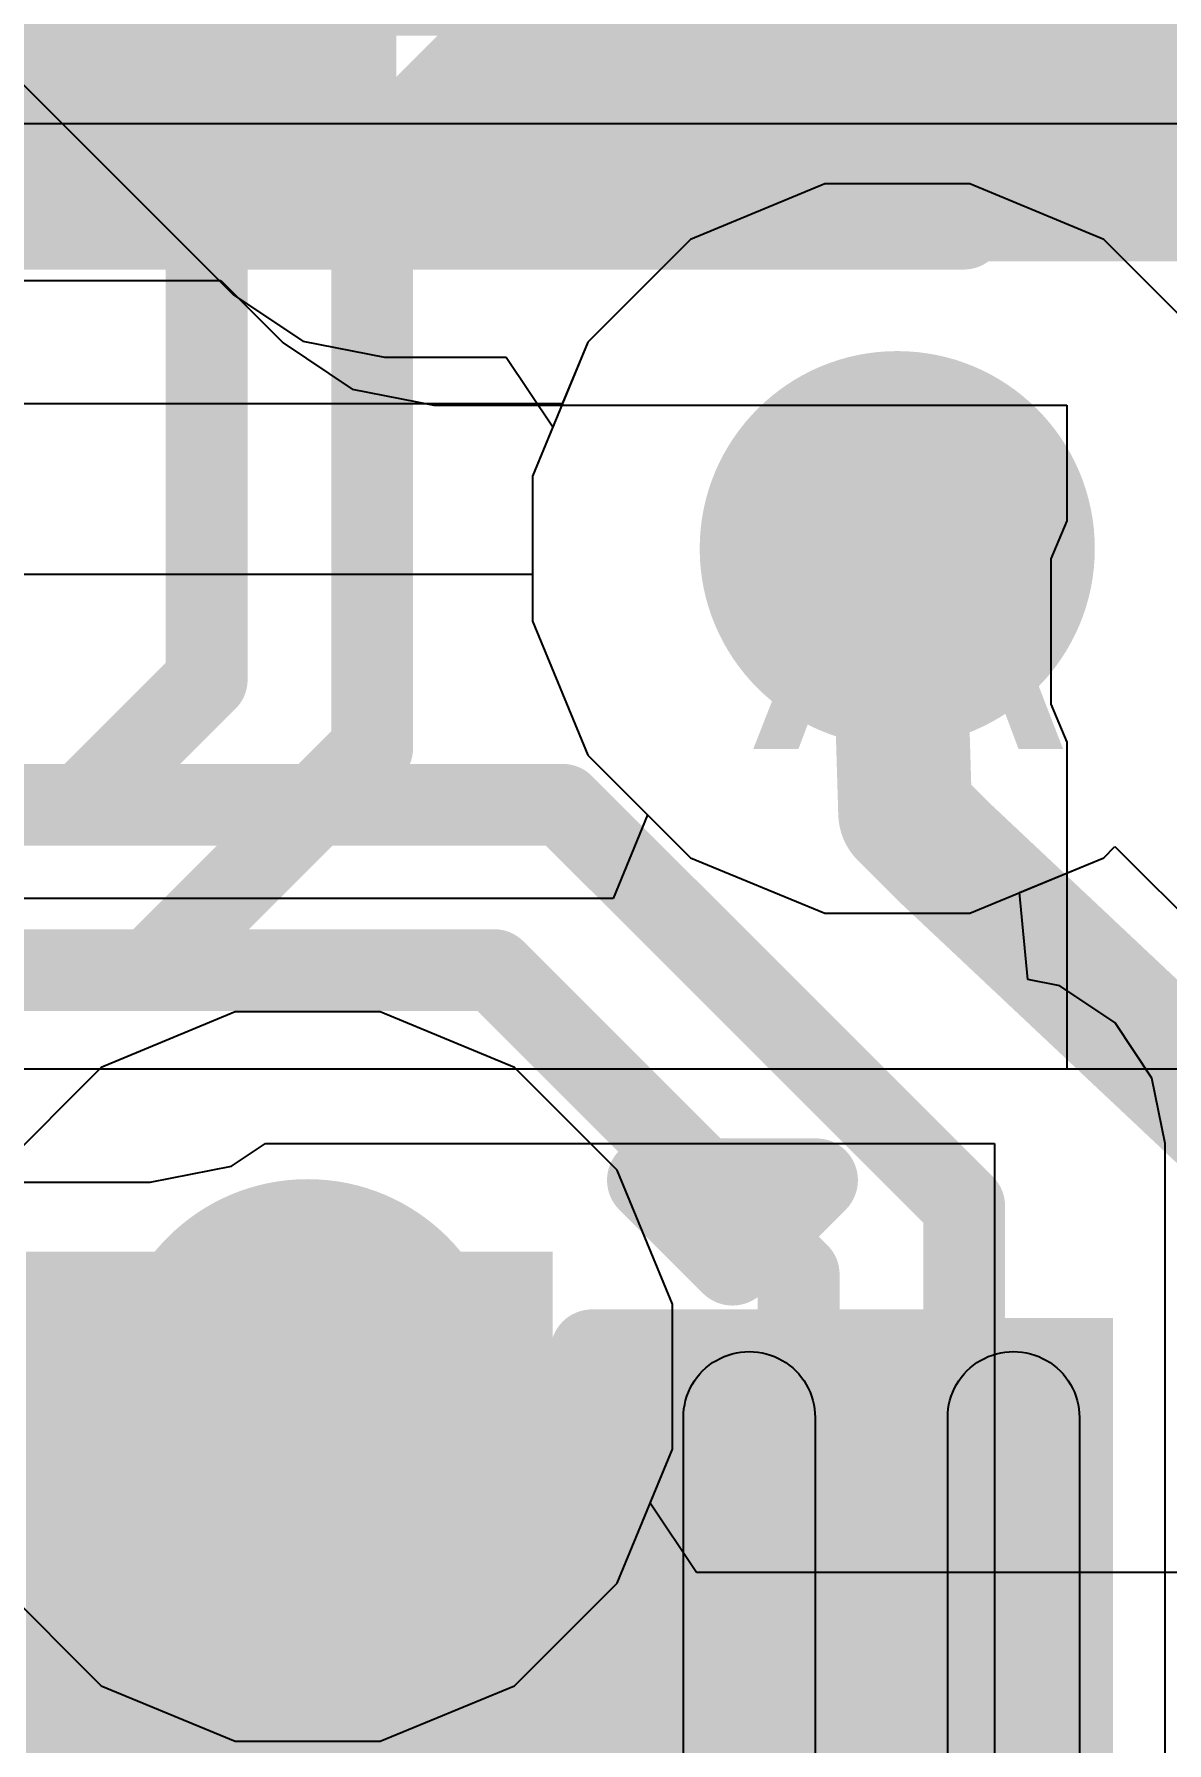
# Model space of a CAD drawing. Header units: inches. Extents: x 0 to 5271, y 0 to 5417.
# Drawn here: x 108.673 to 110.393, y 87.526 to 90.122 of the extents above; entities that cross this region are included whole.
import ezdxf

# ---------------------------------------------------------------- set-up
doc = ezdxf.new("R2010")
doc.units = ezdxf.units.IN
for name, color, linetype in [('Bottom Layer', 5, 'Continuous'), ('Bottom Overlay', 54, 'Continuous'), ('Bottom Paste', 16, 'Continuous'), ('Bottom Solder', 6, 'Continuous'), ('Drill Drawing', 1, 'Continuous'), ('L2_GND1', 16, 'Continuous'), ('L3_SIG1', 76, 'Continuous'), ('L4_PWR', 90, 'Continuous'), ('L5_GND2', 156, 'Continuous'), ('L6_SIG2', 130, 'Continuous'), ('L7_GND3', 216, 'Continuous'), ('Top Layer', 1, 'Continuous'), ('Top Overlay', 2, 'Continuous'), ('Top Paste', 8, 'Continuous'), ('Top Solder', 216, 'Continuous'), ('Via Holes', 16, 'Continuous')]:
    doc.layers.add(name, color=color, linetype=linetype)
doc.styles.add('Arial', font='', dxfattribs={"height": 0.2})
doc.styles.get('Arial').set_extended_font_data('Arial')

# ---------------------------------------------------------------- blocks, each defined once
blk = doc.blocks.new('WQFN_40_EP_5X5__B_417')
at = {"layer": 'Bottom Layer'}
for points in [[(-2.0993, -1.2995), (-2.0993, -1.4995), (-2.8993, -1.4995), (-2.8993, -1.2995)], [(-2.0993, -1.7009), (-2.0993, -1.9009), (-2.8993, -1.9009), (-2.8993, -1.7009)]]:
    blk.add_hatch(color=5, dxfattribs=at).paths.add_polyline_path(points)
at = {"layer": 'Bottom Solder'}
for points in [[(-2.0485, -1.2487), (-2.0485, -1.5503), (-2.9501, -1.5503), (-2.9501, -1.2487)], [(-2.0485, -1.6501), (-2.0485, -1.9517), (-2.9501, -1.9517), (-2.9501, -1.6501)]]:
    blk.add_hatch(color=6, dxfattribs=at).paths.add_polyline_path(points)
at = {"layer": 'Bottom Overlay'}
for points in [[(-3.1597, -1.9533, 0.127, 0.127, 0), (-3.1597, -1.6993, 0.127, 0.127, 0)], [(-3.0327, -1.8263, 0.127, 0.127, 0), (-3.1597, -1.6993, 0.127, 0.127, 0)], [(-3.1597, -1.9533, 0.127, 0.127, 0), (-3.0327, -1.8263, 0.127, 0.127, 0)], [(-2.5731, -2.5729, 0.127, 0.127, 0), (-2.5731, -2.0728, 0.127, 0.127, 0)], [(-2.073, -2.5729, 0.127, 0.127, 0), (-2.5731, -2.5729, 0.127, 0.127, 0)]]:
    blk.add_lwpolyline(points, format="xyseb", dxfattribs=at)
for points in [[(-3.1915, -1.6993, 0.0635, 0.0635, 1), (-3.128, -1.6993, 0.0635, 0.0635, 1)], [(-3.1915, -1.6993, 0.0635, 0.0635, 1), (-3.128, -1.6993, 0.0635, 0.0635, 1)], [(-3.0645, -1.8263, 0.0635, 0.0635, 1), (-3.001, -1.8263, 0.0635, 0.0635, 1)], [(-3.0645, -1.8263, 0.0635, 0.0635, 1), (-3.001, -1.8263, 0.0635, 0.0635, 1)], [(-3.1915, -1.9533, 0.0635, 0.0635, 1), (-3.128, -1.9533, 0.0635, 0.0635, 1)], [(-3.1915, -1.9533, 0.0635, 0.0635, 1), (-3.128, -1.9533, 0.0635, 0.0635, 1)], [(-2.6049, -2.0728, 0.0635, 0.0635, 1), (-2.5414, -2.0728, 0.0635, 0.0635, 1)], [(-2.6049, -2.5729, 0.0635, 0.0635, 1), (-2.5414, -2.5729, 0.0635, 0.0635, 1)], [(-2.6049, -2.5729, 0.0635, 0.0635, 1), (-2.5414, -2.5729, 0.0635, 0.0635, 1)]]:
    blk.add_lwpolyline(points, format="xyseb", close=True, dxfattribs=at)
at = {"layer": 'Bottom Paste'}
for p, q in [((-2.8653, -1.3244), (-2.8602, -1.3202)), ((-2.8602, -1.3202), (-2.8549, -1.3164)), ((-2.8549, -1.3164), (-2.8493, -1.3129)), ((-2.8493, -1.3129), (-2.8436, -1.3099)), ((-2.8436, -1.3099), (-2.8376, -1.3072)), ((-2.8376, -1.3072), (-2.8315, -1.3048)), ((-2.8315, -1.3048), (-2.8252, -1.3029)), ((-2.8252, -1.3029), (-2.8189, -1.3015)), ((-2.8189, -1.3015), (-2.8124, -1.3004)), ((-2.8124, -1.3004), (-2.8059, -1.2997)), ((-2.8059, -1.2997), (-2.7994, -1.2995)), ((-2.7994, -1.2995), (-2.1994, -1.2995)), ((-2.889, -1.3553), (-2.886, -1.3496)), ((-2.886, -1.3496), (-2.8825, -1.344)), ((-2.8825, -1.344), (-2.8787, -1.3387)), ((-2.8787, -1.3387), (-2.8745, -1.3336)), ((-2.8745, -1.3336), (-2.8701, -1.3288)), ((-2.8701, -1.3288), (-2.8653, -1.3244)), ((-2.8974, -1.38), (-2.896, -1.3737)), ((-2.896, -1.3737), (-2.8941, -1.3674)), ((-2.8941, -1.3674), (-2.8917, -1.3613)), ((-2.8917, -1.3613), (-2.889, -1.3553)), ((-2.8994, -1.3995), (-2.8992, -1.393)), ((-2.8992, -1.4061), (-2.8994, -1.3995)), ((-2.8992, -1.393), (-2.8985, -1.3865)), ((-2.8985, -1.3865), (-2.8974, -1.38)), ((-2.8985, -1.4126), (-2.8992, -1.4061)), ((-2.8974, -1.419), (-2.8985, -1.4126)), ((-2.896, -1.4254), (-2.8974, -1.419)), ((-2.8941, -1.4317), (-2.896, -1.4254)), ((-2.8917, -1.4378), (-2.8941, -1.4317)), ((-2.889, -1.4438), (-2.8917, -1.4378)), ((-2.886, -1.4495), (-2.889, -1.4438)), ((-2.8825, -1.4551), (-2.886, -1.4495)), ((-2.8787, -1.4604), (-2.8825, -1.4551)), ((-2.8745, -1.4655), (-2.8787, -1.4604)), ((-2.8701, -1.4703), (-2.8745, -1.4655)), ((-2.8653, -1.4747), (-2.8701, -1.4703)), ((-2.8602, -1.4789), (-2.8653, -1.4747)), ((-2.8549, -1.4827), (-2.8602, -1.4789)), ((-2.8494, -1.4862), (-2.8549, -1.4827)), ((-2.8436, -1.4892), (-2.8494, -1.4862)), ((-2.8376, -1.4919), (-2.8436, -1.4892)), ((-2.8315, -1.4942), (-2.8376, -1.4919)), ((-2.8252, -1.4961), (-2.8315, -1.4942)), ((-2.8189, -1.4976), (-2.8252, -1.4961)), ((-2.8124, -1.4987), (-2.8189, -1.4976)), ((-2.8059, -1.4993), (-2.8124, -1.4987)), ((-2.7994, -1.4995), (-2.8059, -1.4993)), ((-2.1994, -1.4995), (-2.7994, -1.4995)), ((-2.8493, -1.7142), (-2.8436, -1.7112)), ((-2.8436, -1.7112), (-2.8376, -1.7085)), ((-2.8376, -1.7085), (-2.8315, -1.7062)), ((-2.8315, -1.7062), (-2.8252, -1.7043)), ((-2.8252, -1.7043), (-2.8189, -1.7028)), ((-2.8189, -1.7028), (-2.8124, -1.7017)), ((-2.8124, -1.7017), (-2.8059, -1.7011)), ((-2.8059, -1.7011), (-2.7994, -1.7009)), ((-2.7994, -1.7009), (-2.1994, -1.7009)), ((-2.8787, -1.74), (-2.8745, -1.7349)), ((-2.8745, -1.7349), (-2.8701, -1.7301)), ((-2.8701, -1.7301), (-2.8653, -1.7257)), ((-2.8653, -1.7257), (-2.8602, -1.7215)), ((-2.8602, -1.7215), (-2.8549, -1.7177)), ((-2.8549, -1.7177), (-2.8493, -1.7142)), ((-2.8941, -1.7687), (-2.8917, -1.7626)), ((-2.8917, -1.7626), (-2.889, -1.7566)), ((-2.889, -1.7566), (-2.886, -1.7509)), ((-2.886, -1.7509), (-2.8825, -1.7453)), ((-2.8825, -1.7453), (-2.8787, -1.74)), ((-2.8992, -1.7943), (-2.8985, -1.7878)), ((-2.8985, -1.7878), (-2.8974, -1.7814)), ((-2.8974, -1.7814), (-2.896, -1.775)), ((-2.896, -1.775), (-2.8941, -1.7687)), ((-2.8994, -1.8009), (-2.8992, -1.7943)), ((-2.8992, -1.8074), (-2.8994, -1.8009)), ((-2.8985, -1.8139), (-2.8992, -1.8074)), ((-2.8974, -1.8204), (-2.8985, -1.8139)), ((-2.896, -1.8267), (-2.8974, -1.8204)), ((-2.8941, -1.833), (-2.896, -1.8267)), ((-2.8917, -1.8391), (-2.8941, -1.833)), ((-2.889, -1.8451), (-2.8917, -1.8391)), ((-2.886, -1.8508), (-2.889, -1.8451)), ((-2.8825, -1.8564), (-2.886, -1.8508)), ((-2.8787, -1.8617), (-2.8825, -1.8564)), ((-2.8745, -1.8668), (-2.8787, -1.8617)), ((-2.8701, -1.8716), (-2.8745, -1.8668)), ((-2.8653, -1.876), (-2.8701, -1.8716)), ((-2.8602, -1.8802), (-2.8653, -1.876)), ((-2.8549, -1.884), (-2.8602, -1.8802)), ((-2.8494, -1.8875), (-2.8549, -1.884)), ((-2.8436, -1.8905), (-2.8494, -1.8875)), ((-2.8376, -1.8932), (-2.8436, -1.8905)), ((-2.8315, -1.8956), (-2.8376, -1.8932)), ((-2.8252, -1.8975), (-2.8315, -1.8956)), ((-2.8189, -1.8989), (-2.8252, -1.8975)), ((-2.8124, -1.9), (-2.8189, -1.8989)), ((-2.8059, -1.9007), (-2.8124, -1.9)), ((-2.7994, -1.9009), (-2.8059, -1.9007)), ((-2.1994, -1.9009), (-2.7994, -1.9009))]:
    blk.add_line(p, q, dxfattribs=at)
blk = doc.blocks.new('HR911130C_519')
at = {"layer": 'Top Overlay'}
blk.add_lwpolyline([(-8.001, -8.5694, 0.127, 0.127, 0), (8.001, -8.5694, 0.127, 0.127, 0)], format="xyseb", dxfattribs=at)
blk = doc.blocks.new('DFN1006_2L__B_555')
at = {"layer": 'Bottom Layer'}
for points in [[(-0.7, 0.33), (-0.15, 0.33), (-0.15, -0.33), (-0.7, -0.33)], [(0.15, 0.33), (0.7, 0.33), (0.7, -0.33), (0.15, -0.33)]]:
    blk.add_hatch(color=5, dxfattribs=at).paths.add_polyline_path(points)
at = {"layer": 'Bottom Overlay'}
blk.add_hatch(color=54, dxfattribs=at).paths.add_polyline_path([(-1.1435, -0.5081), (-0.8133, -0.5081), (-0.8133, 0.5079), (-1.1435, 0.5079)])
at = {"layer": 'Bottom Paste'}
for points in [[(-0.7, 0.33), (-0.15, 0.33), (-0.15, -0.33), (-0.7, -0.33)], [(0.15, 0.33), (0.7, 0.33), (0.7, -0.33), (0.15, -0.33)]]:
    blk.add_hatch(color=16, dxfattribs=at).paths.add_polyline_path(points)
at = {"layer": 'Bottom Solder'}
for points in [[(-0.8016, 0.4316), (-0.0484, 0.4316), (-0.0484, -0.4316), (-0.8016, -0.4316)], [(0.0484, 0.4316), (0.8016, 0.4316), (0.8016, -0.4316), (0.0484, -0.4316)]]:
    blk.add_hatch(color=6, dxfattribs=at).paths.add_polyline_path(points)
at = {"layer": 'Bottom Overlay'}
for points in [[(0.8128, 0.4572, 0.127, 0.127, 0), (-0.8128, 0.4572, 0.127, 0.127, 0)], [(-0.8128, 0.4572, 0.127, 0.127, 0), (-0.8128, -0.4572, 0.127, 0.127, 0)], [(0.8128, 0.4572, 0.127, 0.127, 0), (0.8128, -0.4572, 0.127, 0.127, 0)], [(0.8128, -0.4572, 0.127, 0.127, 0), (-0.8128, -0.4572, 0.127, 0.127, 0)]]:
    blk.add_lwpolyline(points, format="xyseb", dxfattribs=at)
for points in [[(-0.8445, 0.4572, 0.0635, 0.0635, 1), (-0.781, 0.4572, 0.0635, 0.0635, 1)], [(-0.8445, 0.4572, 0.0635, 0.0635, 1), (-0.781, 0.4572, 0.0635, 0.0635, 1)], [(0.7811, 0.4572, 0.0635, 0.0635, 1), (0.8446, 0.4572, 0.0635, 0.0635, 1)], [(0.7811, 0.4572, 0.0635, 0.0635, 1), (0.8446, 0.4572, 0.0635, 0.0635, 1)], [(-0.8445, -0.4572, 0.0635, 0.0635, 1), (-0.781, -0.4572, 0.0635, 0.0635, 1)], [(-0.8445, -0.4572, 0.0635, 0.0635, 1), (-0.781, -0.4572, 0.0635, 0.0635, 1)], [(0.7811, -0.4572, 0.0635, 0.0635, 1), (0.8446, -0.4572, 0.0635, 0.0635, 1)], [(0.7811, -0.4572, 0.0635, 0.0635, 1), (0.8446, -0.4572, 0.0635, 0.0635, 1)]]:
    blk.add_lwpolyline(points, format="xyseb", close=True, dxfattribs=at)
blk = doc.blocks.new('CAP_0402_602')
at = {"layer": 'Top Layer'}
for points in [[(-0.6985, -0.3175), (-0.6985, 0.3175), (-0.2413, 0.3175), (-0.2413, -0.3175)], [(0.2413, -0.3175), (0.2413, 0.3175), (0.6985, 0.3175), (0.6985, -0.3175)]]:
    blk.add_hatch(color=1, dxfattribs=at).paths.add_polyline_path(points)
at = {"layer": 'Top Paste'}
for points in [[(-0.6985, -0.3175), (-0.6985, 0.3175), (-0.2413, 0.3175), (-0.2413, -0.3175)], [(0.2413, -0.3175), (0.2413, 0.3175), (0.6985, 0.3175), (0.6985, -0.3175)]]:
    blk.add_hatch(color=8, dxfattribs=at).paths.add_polyline_path(points)
at = {"layer": 'Top Solder'}
for points in [[(-0.7585, -0.3775), (-0.7585, 0.3775), (-0.1813, 0.3775), (-0.1813, -0.3775)], [(0.1813, -0.3775), (0.1813, 0.3775), (0.7585, 0.3775), (0.7585, -0.3775)]]:
    blk.add_hatch(color=216, dxfattribs=at).paths.add_polyline_path(points)
at = {"layer": 'Top Overlay'}
for points in [[(-0.7874, 0.4064, 0.127, 0.127, 0), (-0.7874, -0.4064, 0.127, 0.127, 0)], [(-0.2794, 0.4064, 0.127, 0.127, 0), (-0.7874, 0.4064, 0.127, 0.127, 0)], [(0.7874, 0.4064, 0.127, 0.127, 0), (0.2794, 0.4064, 0.127, 0.127, 0)], [(0.7874, 0.4064, 0.127, 0.127, 0), (0.7874, -0.4064, 0.127, 0.127, 0)], [(-0.2794, -0.4064, 0.127, 0.127, 0), (-0.7874, -0.4064, 0.127, 0.127, 0)], [(0.7874, -0.4064, 0.127, 0.127, 0), (0.2794, -0.4064, 0.127, 0.127, 0)]]:
    blk.add_lwpolyline(points, format="xyseb", dxfattribs=at)
for points in [[(-0.8191, 0.4064, 0.0635, 0.0635, 1), (-0.7556, 0.4064, 0.0635, 0.0635, 1)], [(-0.8191, 0.4064, 0.0635, 0.0635, 1), (-0.7556, 0.4064, 0.0635, 0.0635, 1)], [(-0.3111, 0.4064, 0.0635, 0.0635, 1), (-0.2476, 0.4064, 0.0635, 0.0635, 1)], [(0.2477, 0.4064, 0.0635, 0.0635, 1), (0.3112, 0.4064, 0.0635, 0.0635, 1)], [(0.7557, 0.4064, 0.0635, 0.0635, 1), (0.8192, 0.4064, 0.0635, 0.0635, 1)], [(0.7557, 0.4064, 0.0635, 0.0635, 1), (0.8192, 0.4064, 0.0635, 0.0635, 1)], [(-0.8191, -0.4064, 0.0635, 0.0635, 1), (-0.7556, -0.4064, 0.0635, 0.0635, 1)], [(-0.8191, -0.4064, 0.0635, 0.0635, 1), (-0.7556, -0.4064, 0.0635, 0.0635, 1)], [(-0.3111, -0.4064, 0.0635, 0.0635, 1), (-0.2476, -0.4064, 0.0635, 0.0635, 1)], [(0.2477, -0.4064, 0.0635, 0.0635, 1), (0.3112, -0.4064, 0.0635, 0.0635, 1)], [(0.7557, -0.4064, 0.0635, 0.0635, 1), (0.8192, -0.4064, 0.0635, 0.0635, 1)], [(0.7557, -0.4064, 0.0635, 0.0635, 1), (0.8192, -0.4064, 0.0635, 0.0635, 1)]]:
    blk.add_lwpolyline(points, format="xyseb", close=True, dxfattribs=at)

msp = doc.modelspace()

# ---------------------------------------------------------------- hatches: boundary and pattern name
at = {"layer": 'Bottom Layer'}
for points in [[(109.4024, 89.955), (110.1788, 89.955), (110.1788, 92.1232), (109.4024, 92.1232)], [(108.66, 86.9443), (109.46, 86.9443), (109.46, 88.2722), (108.66, 88.2722)]]:
    msp.add_hatch(color=5, dxfattribs=at).paths.add_polyline_path(points)
h = msp.add_hatch(color=5, dxfattribs=at)
edge = h.paths.add_edge_path()
edge.add_arc((109.9832, 89.3405), 0.3, 0, 360)
h = msp.add_hatch(color=5, dxfattribs=at)
edge = h.paths.add_edge_path()
edge.add_arc((109.088, 88.0824), 0.3, 0, 360)
at = {"layer": 'L2_GND1'}
h = msp.add_hatch(color=16, dxfattribs=at)
edge = h.paths.add_edge_path()
edge.add_arc((109.9832, 89.3405), 0.3, 0, 360)
h = msp.add_hatch(color=16, dxfattribs=at)
edge = h.paths.add_edge_path()
edge.add_arc((109.088, 88.0824), 0.3, 0, 360)
at = {"layer": 'L3_SIG1'}
h = msp.add_hatch(color=76, dxfattribs=at)
edge = h.paths.add_edge_path()
edge.add_arc((109.9832, 89.3405), 0.3, 0, 360)
h = msp.add_hatch(color=76, dxfattribs=at)
edge = h.paths.add_edge_path()
edge.add_arc((109.088, 88.0824), 0.3, 0, 360)
at = {"layer": 'L4_PWR'}
h = msp.add_hatch(color=90, dxfattribs=at)
edge = h.paths.add_edge_path()
edge.add_arc((109.9832, 89.3405), 0.3, 0, 360)
h = msp.add_hatch(color=90, dxfattribs=at)
edge = h.paths.add_edge_path()
edge.add_arc((109.088, 88.0824), 0.3, 0, 360)
at = {"layer": 'L5_GND2'}
h = msp.add_hatch(color=156, dxfattribs=at)
edge = h.paths.add_edge_path()
edge.add_arc((109.9832, 89.3405), 0.3, 0, 360)
h = msp.add_hatch(color=156, dxfattribs=at)
edge = h.paths.add_edge_path()
edge.add_arc((109.088, 88.0824), 0.3, 0, 360)
at = {"layer": 'L6_SIG2'}
h = msp.add_hatch(color=130, dxfattribs=at)
edge = h.paths.add_edge_path()
edge.add_arc((109.9832, 89.3405), 0.3, 0, 360)
h = msp.add_hatch(color=130, dxfattribs=at)
edge = h.paths.add_edge_path()
edge.add_arc((109.088, 88.0824), 0.3, 0, 360)
at = {"layer": 'L7_GND3'}
h = msp.add_hatch(color=216, dxfattribs=at)
edge = h.paths.add_edge_path()
edge.add_arc((109.9832, 89.3405), 0.3, 0, 360)
h = msp.add_hatch(color=216, dxfattribs=at)
edge = h.paths.add_edge_path()
edge.add_arc((109.088, 88.0824), 0.3, 0, 360)
at = {"layer": 'Top Layer'}
h = msp.add_hatch(color=1, dxfattribs=at)
edge = h.paths.add_edge_path()
edge.add_arc((109.9832, 89.3405), 0.3, 0, 360)
h = msp.add_hatch(color=1, dxfattribs=at)
edge = h.paths.add_edge_path()
edge.add_arc((109.088, 88.0824), 0.3, 0, 360)
at = {"layer": 'Via Holes'}
h = msp.add_hatch(color=7, dxfattribs=at)
edge = h.paths.add_edge_path()
edge.add_arc((109.9832, 89.3405), 0.15, 0, 360)
h = msp.add_hatch(color=7, dxfattribs=at)
edge = h.paths.add_edge_path()
edge.add_arc((109.088, 88.0824), 0.15, 0, 360)

# ---------------------------------------------------------------- linework, layer by layer
at = {"layer": 'Bottom Layer'}
msp.add_line((103.0075, 89.9861), (139.395, 89.9861), dxfattribs=at)
for points in [[(109.9832, 89.3405, 0.2032, 0.2032, 0), (109.9952, 88.9384, 0.2032, 0.2032, 0)], [(109.9952, 88.9384, 0.2032, 0.2032, 0), (110.0545, 88.8791, 0.2032, 0.2032, 0)], [(108.2273, 88.9512, 0.1242, 0.1242, 0), (109.4755, 88.9512, 0.1242, 0.1242, 0)], [(109.4755, 88.9512, 0.1242, 0.1242, 0), (110.0847, 88.342, 0.1242, 0.1242, 0)], [(110.0545, 88.8791, 0.2032, 0.2032, 0), (110.4969, 88.4625, 0.2032, 0.2032, 0)], [(108.2273, 88.7, 0.1242, 0.1242, 0), (109.3714, 88.7, 0.1242, 0.1242, 0)], [(109.3714, 88.7, 0.1242, 0.1242, 0), (109.8335, 88.2379, 0.1242, 0.1242, 0)], [(110.0847, 88.0955, 0.1242, 0.1242, 0), (110.0847, 88.342, 0.1242, 0.1242, 0)], [(109.8335, 88.0955, 0.1242, 0.1242, 0), (109.8335, 88.2379, 0.1242, 0.1242, 0)], [(109.7585, 88.0205, 0.1242, 0.1242, 0), (109.8335, 88.0955, 0.1242, 0.1242, 0)], [(110.0847, 88.0955, 0.1242, 0.1242, 0), (110.1598, 88.0205, 0.1242, 0.1242, 0)], [(109.7585, 87.7205, 0.1242, 0.1242, 0), (109.7585, 88.0205, 0.1242, 0.1242, 0)], [(110.1598, 87.7205, 0.1242, 0.1242, 0), (110.1598, 88.0205, 0.1242, 0.1242, 0)]]:
    msp.add_lwpolyline(points, format="xyseb", dxfattribs=at)
for points in [[(109.9324, 89.3405, 0.1016, 0.1016, 1), (110.034, 89.3405, 0.1016, 0.1016, 1)], [(109.9444, 88.9384, 0.1016, 0.1016, 1), (110.046, 88.9384, 0.1016, 0.1016, 1)], [(109.9444, 88.9384, 0.1016, 0.1016, 1), (110.046, 88.9384, 0.1016, 0.1016, 1)], [(109.4444, 88.9512, 0.0621, 0.0621, 1), (109.5065, 88.9512, 0.0621, 0.0621, 1)], [(109.4444, 88.9512, 0.0621, 0.0621, 1), (109.5065, 88.9512, 0.0621, 0.0621, 1)], [(110.0037, 88.8791, 0.1016, 0.1016, 1), (110.1053, 88.8791, 0.1016, 0.1016, 1)], [(110.0037, 88.8791, 0.1016, 0.1016, 1), (110.1053, 88.8791, 0.1016, 0.1016, 1)], [(109.3404, 88.7, 0.0621, 0.0621, 1), (109.4025, 88.7, 0.0621, 0.0621, 1)], [(109.3404, 88.7, 0.0621, 0.0621, 1), (109.4025, 88.7, 0.0621, 0.0621, 1)], [(110.0537, 88.342, 0.0621, 0.0621, 1), (110.1158, 88.342, 0.0621, 0.0621, 1)], [(110.0537, 88.342, 0.0621, 0.0621, 1), (110.1158, 88.342, 0.0621, 0.0621, 1)], [(109.8025, 88.2379, 0.0621, 0.0621, 1), (109.8646, 88.2379, 0.0621, 0.0621, 1)], [(109.8025, 88.2379, 0.0621, 0.0621, 1), (109.8646, 88.2379, 0.0621, 0.0621, 1)], [(109.8025, 88.0955, 0.0621, 0.0621, 1), (109.8646, 88.0955, 0.0621, 0.0621, 1)], [(109.8025, 88.0955, 0.0621, 0.0621, 1), (109.8646, 88.0955, 0.0621, 0.0621, 1)], [(110.0537, 88.0955, 0.0621, 0.0621, 1), (110.1158, 88.0955, 0.0621, 0.0621, 1)], [(110.0537, 88.0955, 0.0621, 0.0621, 1), (110.1158, 88.0955, 0.0621, 0.0621, 1)], [(109.7274, 88.0205, 0.0621, 0.0621, 1), (109.7895, 88.0205, 0.0621, 0.0621, 1)], [(109.7274, 88.0205, 0.0621, 0.0621, 1), (109.7895, 88.0205, 0.0621, 0.0621, 1)], [(110.1287, 88.0205, 0.0621, 0.0621, 1), (110.1908, 88.0205, 0.0621, 0.0621, 1)], [(110.1287, 88.0205, 0.0621, 0.0621, 1), (110.1908, 88.0205, 0.0621, 0.0621, 1)], [(109.7274, 87.7205, 0.0621, 0.0621, 1), (109.7895, 87.7205, 0.0621, 0.0621, 1)], [(110.1287, 87.7205, 0.0621, 0.0621, 1), (110.1908, 87.7205, 0.0621, 0.0621, 1)]]:
    msp.add_lwpolyline(points, format="xyseb", close=True, dxfattribs=at)
at = {"layer": 'L2_GND1'}
for p, q in [((109.873, 89.8945), (109.6694, 89.8102)), ((110.0934, 89.8945), (109.873, 89.8945)), ((110.297, 89.8102), (110.0934, 89.8945)), ((109.6694, 89.8102), (109.5135, 89.6543)), ((110.4398, 89.6674), (110.297, 89.8102)), ((109.5135, 89.6543), (109.4746, 89.5604)), ((109.4746, 89.5604), (108.3901, 89.5604)), ((108.4706, 89.3014), (109.4292, 89.3014)), ((109.4292, 89.3014), (109.4292, 89.2303)), ((109.4292, 89.2303), (109.5135, 89.0267)), ((109.5135, 89.0267), (109.6694, 88.8708)), ((110.297, 88.8708), (110.3138, 88.8876)), ((110.3138, 88.8876), (110.4566, 88.7449)), ((109.6694, 88.8708), (109.873, 88.7865)), ((110.0934, 88.7865), (110.297, 88.8708)), ((109.873, 88.7865), (110.0934, 88.7865)), ((108.9778, 88.6364), (108.7742, 88.5521)), ((109.1982, 88.6364), (108.9778, 88.6364)), ((109.4018, 88.5521), (109.1982, 88.6364)), ((108.7742, 88.5521), (108.6184, 88.3962)), ((109.5577, 88.3962), (109.4018, 88.5521)), ((109.642, 88.1926), (109.5577, 88.3962)), ((109.642, 87.9722), (109.642, 88.1926)), ((109.5577, 87.7686), (109.642, 87.9722)), ((108.6184, 87.7686), (108.7742, 87.6127)), ((109.4018, 87.6127), (109.5577, 87.7686)), ((108.7742, 87.6127), (108.9778, 87.5284)), ((109.1982, 87.5284), (109.4018, 87.6127)), ((108.9778, 87.5284), (109.1982, 87.5284))]:
    msp.add_line(p, q, dxfattribs=at)
at = {"layer": 'L3_SIG1'}
for p, q in [((108.3721, 89.7476), (108.956, 89.7476)), ((108.956, 89.7476), (109.0507, 89.6529)), ((109.0507, 89.6529), (109.1557, 89.5827)), ((109.1557, 89.5827), (109.2796, 89.5581)), ((109.2796, 89.5581), (110.2405, 89.5581)), ((110.2405, 89.5581), (110.2405, 89.3828)), ((110.2405, 89.3828), (110.2164, 89.3247)), ((110.2164, 89.3247), (110.2164, 89.1043)), ((110.2164, 89.1043), (110.2405, 89.0462)), ((110.2405, 89.0462), (110.2405, 88.55)), ((108.9778, 88.6364), (108.7742, 88.5521)), ((109.1982, 88.6364), (108.9778, 88.6364)), ((109.4018, 88.5521), (109.1982, 88.6364)), ((108.7742, 88.5521), (108.6184, 88.3962)), ((109.5577, 88.3962), (109.4018, 88.5521)), ((110.2405, 88.55), (112.8919, 88.55)), ((109.642, 88.1926), (109.5577, 88.3962)), ((109.642, 87.9722), (109.642, 88.1926)), ((109.5577, 87.7686), (109.642, 87.9722)), ((108.6184, 87.7686), (108.7742, 87.6127)), ((109.4018, 87.6127), (109.5577, 87.7686)), ((108.7742, 87.6127), (108.9778, 87.5284)), ((109.1982, 87.5284), (109.4018, 87.6127)), ((108.9778, 87.5284), (109.1982, 87.5284))]:
    msp.add_line(p, q, dxfattribs=at)
for points in [[(108.5629, 90.5985, 0.127, 0.127, 0), (109.2796, 89.8818, 0.127, 0.127, 0)], [(109.2796, 89.8818, 0.127, 0.127, 0), (110.8806, 89.8818, 0.127, 0.127, 0)]]:
    msp.add_lwpolyline(points, format="xyseb", dxfattribs=at)
msp.add_lwpolyline([(109.2479, 89.8818, 0.0635, 0.0635, 1), (109.3114, 89.8818, 0.0635, 0.0635, 1)], format="xyseb", close=True, dxfattribs=at)
msp.add_lwpolyline([(109.2479, 89.8818, 0.0635, 0.0635, 1), (109.3114, 89.8818, 0.0635, 0.0635, 1)], format="xyseb", close=True, dxfattribs=at)
at = {"layer": 'L4_PWR'}
for p, q in [((109.873, 89.8945), (109.6694, 89.8102)), ((110.0934, 89.8945), (109.873, 89.8945)), ((110.297, 89.8102), (110.0934, 89.8945)), ((109.6694, 89.8102), (109.5135, 89.6543)), ((110.4398, 89.6674), (110.297, 89.8102)), ((109.5135, 89.6543), (109.4292, 89.4507)), ((109.4292, 89.4507), (109.4292, 89.2303)), ((109.4292, 89.2303), (109.5135, 89.0267)), ((109.5135, 89.0267), (109.6042, 88.936)), ((109.6042, 88.936), (109.5516, 88.809)), ((109.5516, 88.809), (108.4742, 88.809)), ((108.4727, 88.55), (114.6131, 88.55))]:
    msp.add_line(p, q, dxfattribs=at)
at = {"layer": 'L5_GND2'}
for p, q in [((109.873, 89.8945), (109.6694, 89.8102)), ((110.0934, 89.8945), (109.873, 89.8945)), ((110.297, 89.8102), (110.0934, 89.8945)), ((109.6694, 89.8102), (109.5135, 89.6543)), ((110.4398, 89.6674), (110.297, 89.8102)), ((109.5135, 89.6543), (109.4292, 89.4507)), ((109.4292, 89.4507), (109.4292, 89.2303)), ((109.4292, 89.2303), (109.5135, 89.0267)), ((109.5135, 89.0267), (109.6694, 88.8708)), ((110.297, 88.8708), (110.3138, 88.8876)), ((110.3138, 88.8876), (110.4566, 88.7449)), ((109.6694, 88.8708), (109.873, 88.7865)), ((110.0934, 88.7865), (110.297, 88.8708)), ((109.873, 88.7865), (110.0934, 88.7865)), ((108.9778, 88.6364), (108.7742, 88.5521)), ((109.1982, 88.6364), (108.9778, 88.6364)), ((109.4018, 88.5521), (109.1982, 88.6364)), ((108.7742, 88.5521), (108.6184, 88.3962)), ((109.5577, 88.3962), (109.4018, 88.5521)), ((109.642, 88.1926), (109.5577, 88.3962)), ((109.642, 87.9722), (109.642, 88.1926)), ((109.5577, 87.7686), (109.642, 87.9722)), ((108.6184, 87.7686), (108.7742, 87.6127)), ((109.4018, 87.6127), (109.5577, 87.7686)), ((108.7742, 87.6127), (108.9778, 87.5284)), ((109.1982, 87.5284), (109.4018, 87.6127)), ((108.9778, 87.5284), (109.1982, 87.5284))]:
    msp.add_line(p, q, dxfattribs=at)
at = {"layer": 'L6_SIG2'}
for p, q in [((108.0678, 90.6336), (108.9755, 89.7259)), ((108.9755, 89.7259), (109.0805, 89.6557)), ((109.0805, 89.6557), (109.2044, 89.6311)), ((109.2044, 89.6311), (109.3896, 89.6311)), ((109.3896, 89.6311), (109.4602, 89.5255)), ((109.4602, 89.5255), (109.4292, 89.4507)), ((109.4292, 89.4507), (109.4292, 89.2303)), ((109.4292, 89.2303), (109.5135, 89.0267)), ((109.5135, 89.0267), (109.6694, 88.8708)), ((110.297, 88.8708), (110.3138, 88.8876)), ((110.3138, 88.8876), (110.4566, 88.7449)), ((109.6694, 88.8708), (109.873, 88.7865)), ((110.0934, 88.7865), (110.297, 88.8708)), ((109.873, 88.7865), (110.0934, 88.7865)), ((108.9778, 88.6364), (108.7742, 88.5521)), ((109.1982, 88.6364), (108.9778, 88.6364)), ((109.4018, 88.5521), (109.1982, 88.6364)), ((108.7742, 88.5521), (108.6184, 88.3962)), ((109.5577, 88.3962), (109.4018, 88.5521)), ((109.642, 88.1926), (109.5577, 88.3962)), ((109.642, 87.9722), (109.642, 88.1926)), ((109.608, 87.8902), (109.642, 87.9722)), ((109.6786, 87.7846), (109.608, 87.8902)), ((114.947, 87.7846), (109.6786, 87.7846))]:
    msp.add_line(p, q, dxfattribs=at)
for points in [[(108.2967, 90.8625, 0.127, 0.127, 0), (109.2044, 89.9548, 0.127, 0.127, 0)], [(109.2044, 89.9548, 0.127, 0.127, 0), (112.2103, 89.9548, 0.127, 0.127, 0)]]:
    msp.add_lwpolyline(points, format="xyseb", dxfattribs=at)
msp.add_lwpolyline([(109.1726, 89.9548, 0.0635, 0.0635, 1), (109.2361, 89.9548, 0.0635, 0.0635, 1)], format="xyseb", close=True, dxfattribs=at)
msp.add_lwpolyline([(109.1726, 89.9548, 0.0635, 0.0635, 1), (109.2361, 89.9548, 0.0635, 0.0635, 1)], format="xyseb", close=True, dxfattribs=at)
at = {"layer": 'L7_GND3'}
for p, q in [((109.873, 89.8945), (109.6694, 89.8102)), ((110.0934, 89.8945), (109.873, 89.8945)), ((110.297, 89.8102), (110.0934, 89.8945)), ((109.6694, 89.8102), (109.5135, 89.6543)), ((110.4398, 89.6674), (110.297, 89.8102)), ((109.5135, 89.6543), (109.4292, 89.4507)), ((109.4292, 89.4507), (109.4292, 89.2303)), ((109.4292, 89.2303), (109.5135, 89.0267)), ((109.5135, 89.0267), (109.6694, 88.8708)), ((110.297, 88.8708), (110.3138, 88.8876)), ((110.3138, 88.8876), (110.4566, 88.7449)), ((109.6694, 88.8708), (109.873, 88.7865)), ((110.0934, 88.7865), (110.297, 88.8708)), ((109.873, 88.7865), (110.0934, 88.7865)), ((108.9778, 88.6364), (108.7742, 88.5521)), ((109.1982, 88.6364), (108.9778, 88.6364)), ((109.4018, 88.5521), (109.1982, 88.6364)), ((108.7742, 88.5521), (108.6184, 88.3962)), ((109.5577, 88.3962), (109.4018, 88.5521)), ((109.642, 88.1926), (109.5577, 88.3962)), ((109.642, 87.9722), (109.642, 88.1926)), ((109.5577, 87.7686), (109.642, 87.9722)), ((108.6184, 87.7686), (108.7742, 87.6127)), ((109.4018, 87.6127), (109.5577, 87.7686)), ((108.7742, 87.6127), (108.9778, 87.5284)), ((109.1982, 87.5284), (109.4018, 87.6127)), ((108.9778, 87.5284), (109.1982, 87.5284))]:
    msp.add_line(p, q, dxfattribs=at)
at = {"layer": 'Top Layer'}
for p, q in [((102.362, 89.9862), (138.7495, 89.9862)), ((110.297, 88.8708), (110.3138, 88.8876)), ((110.3138, 88.8876), (110.4566, 88.7449)), ((110.1686, 88.8177), (110.297, 88.8708)), ((110.1816, 88.6856), (110.1686, 88.8177)), ((110.2299, 88.676), (110.1816, 88.6856)), ((110.3139, 88.6198), (110.2299, 88.676)), ((110.37, 88.5358), (110.3139, 88.6198)), ((110.3898, 88.4367), (110.37, 88.5358)), ((108.9721, 88.4023), (109.0237, 88.4367)), ((109.0237, 88.4367), (110.1308, 88.4367)), ((110.1308, 88.4367), (110.1308, 86.3217)), ((110.3898, 86.3217), (110.3898, 88.4367)), ((108.8488, 88.3777), (108.9721, 88.4023)), ((108.4706, 88.3777), (108.8488, 88.3777))]:
    msp.add_line(p, q, dxfattribs=at)
for points in [[(108.9346, 90.0365, 0.1242, 0.1242, 0), (109.3344, 90.4363, 0.1242, 0.1242, 0)], [(109.1858, 89.9325, 0.1242, 0.1242, 0), (109.4385, 90.1851, 0.1242, 0.1242, 0)], [(108.9346, 89.1411, 0.1242, 0.1242, 0), (108.9346, 90.0365, 0.1242, 0.1242, 0)], [(109.1858, 89.037, 0.1242, 0.1242, 0), (109.1858, 89.9325, 0.1242, 0.1242, 0)], [(108.7448, 88.9512, 0.1242, 0.1242, 0), (108.9346, 89.1411, 0.1242, 0.1242, 0)], [(108.8488, 88.7, 0.1242, 0.1242, 0), (109.1858, 89.037, 0.1242, 0.1242, 0)], [(108.2273, 88.9512, 0.1242, 0.1242, 0), (108.7448, 88.9512, 0.1242, 0.1242, 0)], [(108.2273, 88.7, 0.1242, 0.1242, 0), (108.8488, 88.7, 0.1242, 0.1242, 0)]]:
    msp.add_lwpolyline(points, format="xyseb", dxfattribs=at)
for points in [[(108.9036, 90.0365, 0.0621, 0.0621, 1), (108.9657, 90.0365, 0.0621, 0.0621, 1)], [(108.9036, 90.0365, 0.0621, 0.0621, 1), (108.9657, 90.0365, 0.0621, 0.0621, 1)], [(109.1548, 89.9325, 0.0621, 0.0621, 1), (109.2169, 89.9325, 0.0621, 0.0621, 1)], [(109.1548, 89.9325, 0.0621, 0.0621, 1), (109.2169, 89.9325, 0.0621, 0.0621, 1)], [(108.9036, 89.1411, 0.0621, 0.0621, 1), (108.9657, 89.1411, 0.0621, 0.0621, 1)], [(108.9036, 89.1411, 0.0621, 0.0621, 1), (108.9657, 89.1411, 0.0621, 0.0621, 1)], [(109.1548, 89.037, 0.0621, 0.0621, 1), (109.2169, 89.037, 0.0621, 0.0621, 1)], [(109.1548, 89.037, 0.0621, 0.0621, 1), (109.2169, 89.037, 0.0621, 0.0621, 1)], [(108.7137, 88.9512, 0.0621, 0.0621, 1), (108.7758, 88.9512, 0.0621, 0.0621, 1)], [(108.7137, 88.9512, 0.0621, 0.0621, 1), (108.7758, 88.9512, 0.0621, 0.0621, 1)], [(108.8178, 88.7, 0.0621, 0.0621, 1), (108.8799, 88.7, 0.0621, 0.0621, 1)], [(108.8178, 88.7, 0.0621, 0.0621, 1), (108.8799, 88.7, 0.0621, 0.0621, 1)]]:
    msp.add_lwpolyline(points, format="xyseb", close=True, dxfattribs=at)

# ---------------------------------------------------------------- block references
msp.add_blockref('HR911130C_519', (111.6732, 98.7528))
for name, p, rotation in [('DFN1006_2L__B_555', (109.2712, 90.285), 180), ('WQFN_40_EP_5X5__B_417', (111.5593, 85.2211), 270), ('CAP_0402_602', (110.3075, 87.7147), 180)]:
    msp.add_blockref(name, p, dxfattribs=dict(rotation=rotation))

# ---------------------------------------------------------------- texts
at = {"layer": 'Drill Drawing', "style": 'Arial'}
for p in [(109.7631, 89.0358), (108.8679, 87.7777)]:
    msp.add_text('A', height=0.508, dxfattribs=at).set_placement(p)

doc.saveas('drawing.dxf')
